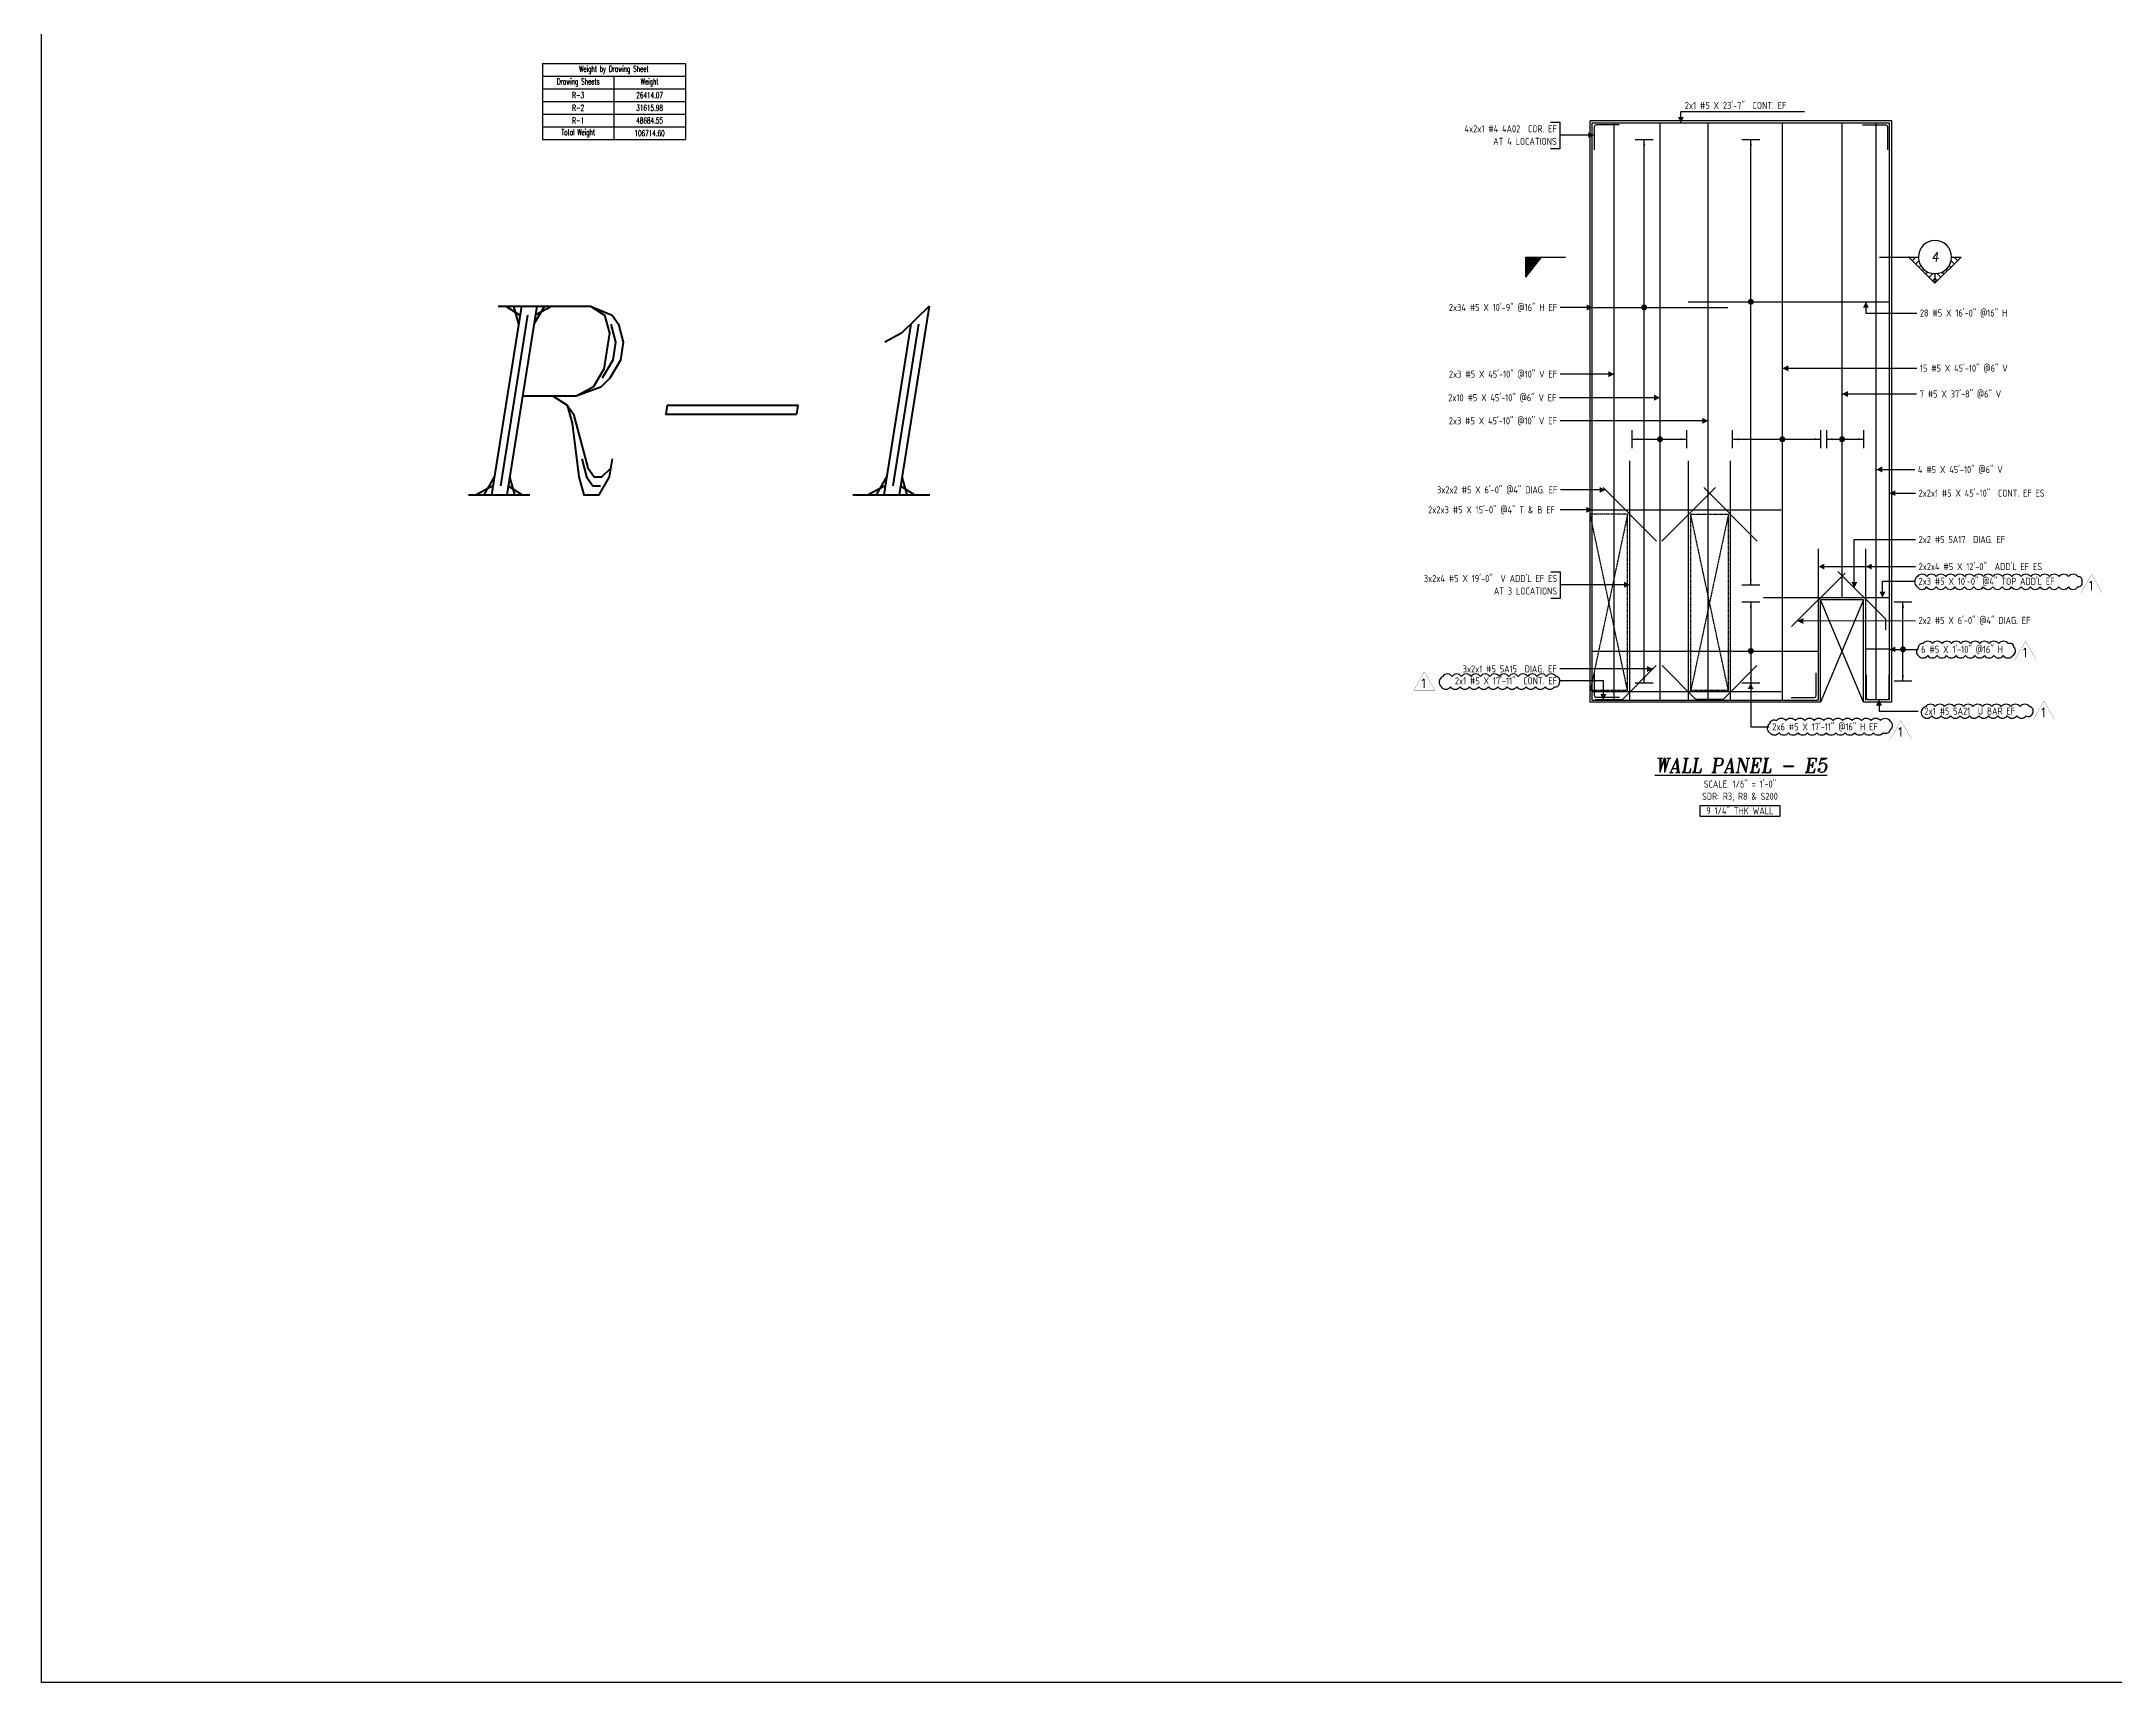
# Model space of a CAD drawing. Header units: inches. Extents: x -10781 to 50822, y -3854 to 38989.
# Drawn here: x -1828 to 147, y -1266 to 297 of the extents above; entities that cross this region are included whole.
import ezdxf
from ezdxf.enums import TextEntityAlignment as Align

# ---------------------------------------------------------------- set-up
doc = ezdxf.new("R2010")
doc.units = ezdxf.units.IN
doc.header["$LTSCALE"] = 0.025
doc.header["$MEASUREMENT"] = 0
doc.linetypes.add('HIDDEN', pattern=[6, 3, -3])
doc.layers.get('0').update_dxf_attribs({"linetype": 'CONTINUOUS'})
for name, color, linetype in [('0-25', 7, 'CONTINUOUS'), ('0-25TEXT', 7, 'CONTINUOUS'), ('0-35', 3, 'CONTINUOUS'), ('0-35TEXT', 3, 'CONTINUOUS'), ('0-50', 10, 'CONTINUOUS'), ('3', 3, 'CONTINUOUS'), ('BAR-LBL', 2, 'CONTINUOUS'), ('BARLIST', 7, 'CONTINUOUS'), ('hidden', 7, 'HIDDEN'), ('RANGELAY', 7, 'CONTINUOUS'), ('REBARS', 4, 'CONTINUOUS'), ('REV_1', 150, 'CONTINUOUS')]:
    doc.layers.add(name, color=color, linetype=linetype)
doc.styles.add('AR', font='ARCHQUIK.shx', dxfattribs={"width": 0.8})
doc.styles.add('ROMANS', font='romans.shx', dxfattribs={"width": 0.57})
doc.styles.add('ROMANT', font='romant')

# ---------------------------------------------------------------- blocks, each defined once
blk = doc.blocks.new('leadrblk')
blk.add_lwpolyline([(0, 0, 0, 1, 0), (1, 0, 1, 1, 0)], format="xyseb")
blk = doc.blocks.new('*U1057', base_point=(-348.6, 218.1))
at = {"layer": 'REBARS', "color": 0}
blk.add_lwpolyline([(-324.6, 217.8), (-346.6, 217.8, 0.414214), (-348.3, 216.1), (-348.3, 194.1)], format="xyb", dxfattribs=at)
blk = doc.blocks.new('*U1058', base_point=(-136.7, -328.3))
at = {"layer": 'REBARS', "color": 0}
blk.add_lwpolyline([(-160.7, -328), (-138.7, -328, 0.414213), (-137, -326.3), (-137, -304.3)], format="xyb", dxfattribs=at)
blk = doc.blocks.new('*U1059', base_point=(-348.2, -328.3))
at = {"layer": 'REBARS', "color": 0}
blk.add_lwpolyline([(-324.2, -328), (-346.2, -328, -0.414213), (-348, -326.3), (-348, -304.3)], format="xyb", dxfattribs=at)
blk = doc.blocks.new('*U884', base_point=(-350.2, 220.1))
at = {"layer": 'REBARS', "color": 0}
blk.add_lwpolyline([(-350.2, 219.7), (-67.2, 219.7)], dxfattribs=at)
blk = doc.blocks.new('*U873', base_point=(-168.8, -330.3))
at = {"layer": 'REBARS', "color": 0}
blk.add_lwpolyline([(-169.1, -330.3), (-169.1, 219.7)], dxfattribs=at)
blk = doc.blocks.new('rendmark')
at = {"color": 4}
blk.add_line((0, -3), (0, 3), dxfattribs=at)
blk = doc.blocks.new('rarrow')
at = {"color": 7}
blk.add_solid([(2, -0.33), (2, 0.33), (0, 0)], dxfattribs=at)
blk = doc.blocks.new('*U872', base_point=(-216.5, -81.7))
at = {"layer": 'RANGELAY'}
blk.add_line((-216.5, -81.7), (-132.7, -81.7), dxfattribs=at)
at = {"layer": 'RANGELAY', "xscale": 2.834645669291339, "yscale": 2.834645669291339}
for name in ['rendmark', 'rarrow']:
    blk.add_blockref(name, (-216.5, -81.7), dxfattribs=at)
at = {"layer": 'RANGELAY', "xscale": 2.834645669291339, "yscale": 2.834645669291339, "rotation": 179.999996929531}
for name in ['rendmark', 'rarrow']:
    blk.add_blockref(name, (-132.7, -81.7), dxfattribs=at)
blk = doc.blocks.new('VPM6B45E')
at = {"const_width": 1}
blk.add_lwpolyline([(-0.5, 0, 1), (0.5, 0, 1)], format="xyb", close=True, dxfattribs=at)
blk = doc.blocks.new('*U1020', base_point=(-350.2, -283.8))
at = {"layer": 'REBARS', "color": 0}
blk.add_lwpolyline([(-350.2, -283.5), (-135.2, -283.5)], dxfattribs=at)
blk = doc.blocks.new('*U385', base_point=(-199.1, -236.8))
at = {"layer": 'RANGELAY'}
blk.add_line((-199.1, -236.8), (-199.1, -314.3), dxfattribs=at)
at = {"layer": 'RANGELAY', "xscale": 2.834645669291339, "yscale": 2.834645669291339}
for name, p, rotation in [('rendmark', (-199.1, -236.8), 270.0000000656784), ('rarrow', (-199.1, -236.8), 270.0000000656784), ('rendmark', (-199.1, -314.3), 89.99999699520941), ('rarrow', (-199.1, -314.3), 89.99999699520941)]:
    blk.add_blockref(name, p, dxfattribs=dict(at, rotation=rotation))
blk = doc.blocks.new('VPM6B462')
at = {"const_width": 1}
blk.add_lwpolyline([(-0.5, 0, 1), (0.5, 0, 1)], format="xyb", close=True, dxfattribs=at)
blk = doc.blocks.new('*U1022', base_point=(-67, -281.6))
at = {"layer": 'REBARS', "color": 0}
blk.add_lwpolyline([(-67, -281.9), (-89, -281.9)], dxfattribs=at)
blk = doc.blocks.new('*U386', base_point=(-54.2, -312.3))
at = {"layer": 'RANGELAY'}
blk.add_line((-54.2, -312.3), (-54.2, -236.8), dxfattribs=at)
at = {"layer": 'RANGELAY', "xscale": 2.834645669291339, "yscale": 2.834645669291339}
for name, p, rotation in [('rendmark', (-54.2, -236.8), 269.9999969966451), ('rarrow', (-54.2, -236.8), 269.9999969966451), ('rendmark', (-54.2, -312.3), 90.00000006711407), ('rarrow', (-54.2, -312.3), 90.00000006711407)]:
    blk.add_blockref(name, p, dxfattribs=dict(at, rotation=rotation))
blk = doc.blocks.new('VPM6B4661')
at = {"const_width": 1}
blk.add_lwpolyline([(-0.5, 0, 1), (0.5, 0, 1)], format="xyb", close=True, dxfattribs=at)
blk = doc.blocks.new('*U869', base_point=(-67, -233.1))
at = {"layer": 'REBARS', "color": 0}
blk.add_lwpolyline([(-67, -232.8), (-187, -232.8)], dxfattribs=at)
blk = doc.blocks.new('*U862', base_point=(-90, -330.3))
at = {"layer": 'REBARS', "color": 0}
blk.add_lwpolyline([(-89.7, -330.3), (-89.7, -186.3)], dxfattribs=at)
blk = doc.blocks.new('*U863', base_point=(-134.4, -330.3))
at = {"layer": 'REBARS', "color": 0}
blk.add_lwpolyline([(-134.7, -330.3), (-134.7, -186.3)], dxfattribs=at)
blk = doc.blocks.new('*U864', base_point=(-159.9, -260.4))
at = {"layer": 'REBARS', "color": 0}
blk.add_lwpolyline([(-160.2, -260.2), (-109.2, -209.3)], dxfattribs=at)
blk = doc.blocks.new('*U430', base_point=(-259, 48.9))
at = {"layer": 'REBARS', "color": 0}
blk.add_lwpolyline([(-259, 49.2), (-67, 49.2)], dxfattribs=at)
blk = doc.blocks.new('*U387', base_point=(-199.1, -220.8))
at = {"layer": 'RANGELAY'}
blk.add_line((-199.1, -220.8), (-199.1, 203.7), dxfattribs=at)
at = {"layer": 'RANGELAY', "xscale": 2.834645669291339, "yscale": 2.834645669291339}
for name, p, rotation in [('rendmark', (-199.1, 203.7), 269.9999969630881), ('rarrow', (-199.1, 203.7), 269.9999969630881), ('rarrow', (-199.1, -220.8), 90.00000003355706), ('rendmark', (-199.1, -220.8), 90.00000003355706)]:
    blk.add_blockref(name, p, dxfattribs=dict(at, rotation=rotation))
blk = doc.blocks.new('VPM6B4720')
at = {"const_width": 1}
blk.add_lwpolyline([(-0.5, 0, 1), (0.5, 0, 1)], format="xyb", close=True, dxfattribs=at)
blk = doc.blocks.new('*U1060', base_point=(-68.6, 218.1))
at = {"layer": 'REBARS', "color": 0}
blk.add_lwpolyline([(-92.6, 217.8), (-70.6, 217.8, -0.414214), (-68.8, 216.1), (-68.8, 194.1)], format="xyb", dxfattribs=at)
blk = doc.blocks.new('*U868', base_point=(-350.2, -329.9))
at = {"layer": 'REBARS', "color": 0}
blk.add_lwpolyline([(-350.2, -330.3), (-135.2, -330.3)], dxfattribs=at)
blk = doc.blocks.new('*U411', base_point=(-349.9, -330.3))
at = {"layer": 'REBARS', "color": 0}
blk.add_lwpolyline([(-350.2, -330.3), (-350.2, 219.7)], dxfattribs=at)
blk = doc.blocks.new('*U412', base_point=(-67.3, -330.3))
at = {"layer": 'REBARS', "color": 0}
blk.add_lwpolyline([(-67, -330.3), (-67, 219.7)], dxfattribs=at)
blk = doc.blocks.new('*U865', base_point=(-79.3, -330.3))
at = {"layer": 'REBARS', "color": 0}
blk.add_lwpolyline([(-79.6, -330.3), (-79.6, 219.7)], dxfattribs=at)
blk = doc.blocks.new('*U866', base_point=(-111.9, -232.8))
at = {"layer": 'REBARS', "color": 0}
blk.add_lwpolyline([(-112.2, -232.8), (-112.2, 219.2)], dxfattribs=at)
blk = doc.blocks.new('*U870', base_point=(-126.7, -81.7))
at = {"layer": 'RANGELAY'}
blk.add_line((-126.7, -81.7), (-91.7, -81.7), dxfattribs=at)
at = {"layer": 'RANGELAY', "xscale": 2.834645669291339, "yscale": 2.834645669291339}
for name in ['rendmark', 'rarrow']:
    blk.add_blockref(name, (-126.7, -81.7), dxfattribs=at)
at = {"layer": 'RANGELAY', "xscale": 2.834645669291339, "yscale": 2.834645669291339, "rotation": 179.999996929531}
for name in ['rendmark', 'rarrow']:
    blk.add_blockref(name, (-91.7, -81.7), dxfattribs=at)
blk = doc.blocks.new('VPM6B4820')
at = {"const_width": 1}
blk.add_lwpolyline([(-0.5, 0, 1), (0.5, 0, 1)], format="xyb", close=True, dxfattribs=at)
blk = doc.blocks.new('*U516', base_point=(-239.3, -330.3))
at = {"layer": 'REBARS', "color": 0}
blk.add_lwpolyline([(-239.7, -330.3), (-239.7, 219.7)], dxfattribs=at)
blk = doc.blocks.new('*U515', base_point=(-328.9, -330.3))
at = {"layer": 'REBARS', "color": 0}
blk.add_lwpolyline([(-329.3, -330.3), (-329.3, 219.7)], dxfattribs=at)
blk = doc.blocks.new('*U410', base_point=(-285.4, -330.3))
at = {"layer": 'REBARS', "color": 0}
blk.add_lwpolyline([(-285.7, -330.3), (-285.7, 219.7)], dxfattribs=at)
blk = doc.blocks.new('*U388', base_point=(-312.3, -81.7))
at = {"layer": 'RANGELAY'}
blk.add_line((-312.3, -81.7), (-260.4, -81.7), dxfattribs=at)
at = {"layer": 'RANGELAY', "xscale": 2.834645669291339, "yscale": 2.834645669291339}
for name in ['rendmark', 'rarrow']:
    blk.add_blockref(name, (-312.3, -81.7), dxfattribs=at)
at = {"layer": 'RANGELAY', "xscale": 2.834645669291339, "yscale": 2.834645669291339, "rotation": 179.999996929531}
for name in ['rendmark', 'rarrow']:
    blk.add_blockref(name, (-260.4, -81.7), dxfattribs=at)
blk = doc.blocks.new('VPM6C659')
at = {"const_width": 1}
blk.add_lwpolyline([(-0.5, 0, 1), (0.5, 0, 1)], format="xyb", close=True, dxfattribs=at)
blk = doc.blocks.new('*U428', base_point=(-350.2, -149.3))
at = {"layer": 'REBARS', "color": 0}
blk.add_lwpolyline([(-350.2, -149), (-170.2, -149)], dxfattribs=at)
blk = doc.blocks.new('*U429', base_point=(-350.2, -321.9))
at = {"layer": 'REBARS', "color": 0}
blk.add_lwpolyline([(-350.2, -322.2), (-170.2, -322.2)], dxfattribs=at)
blk = doc.blocks.new('*U867', base_point=(-70.1, -253.5))
at = {"layer": 'REBARS', "color": 0}
blk.add_lwpolyline([(-70.4, -263.5), (-70.4, -254.5, 0.198912), (-71, -253), (-116.3, -207.8)], format="xyb", dxfattribs=at)
blk = doc.blocks.new('*U421', base_point=(-314.6, -330.2))
at = {"layer": 'REBARS', "color": 0}
blk.add_lwpolyline([(-314.3, -330.2), (-314.3, -102.2)], dxfattribs=at)
blk = doc.blocks.new('*U422', base_point=(-218.8, -330.2))
at = {"layer": 'REBARS', "color": 0}
blk.add_lwpolyline([(-218.5, -330.2), (-218.5, -102.2)], dxfattribs=at)
blk = doc.blocks.new('*U423', base_point=(-258.1, -330.2))
at = {"layer": 'REBARS', "color": 0}
blk.add_lwpolyline([(-258.5, -330.2), (-258.5, -102.2)], dxfattribs=at)
blk = doc.blocks.new('*U413', base_point=(-350.2, 43.5))
at = {"layer": 'REBARS', "color": 0}
blk.add_lwpolyline([(-350.2, 43.9), (-221.2, 43.9)], dxfattribs=at)
blk = doc.blocks.new('*U406', base_point=(-300.8, -314.3))
at = {"layer": 'RANGELAY'}
blk.add_line((-300.8, -314.3), (-300.8, 203.7), dxfattribs=at)
at = {"layer": 'RANGELAY', "xscale": 2.834645669291339, "yscale": 2.834645669291339}
for name, p, rotation in [('rendmark', (-300.8, 203.7), 269.9999969630881), ('rarrow', (-300.8, 203.7), 269.9999969630881), ('rendmark', (-300.8, -314.3), 90.00000003355707), ('rarrow', (-300.8, -314.3), 90.00000003355707)]:
    blk.add_blockref(name, p, dxfattribs=dict(at, rotation=rotation))
blk = doc.blocks.new('VPM967C11')
at = {"const_width": 1}
blk.add_lwpolyline([(-0.5, 0, 1), (0.5, 0, 1)], format="xyb", close=True, dxfattribs=at)
blk = doc.blocks.new('SECTARO')
for p, q in [((33.3, 0), (0, 0)), ((33.3, 17), (33.3, 0))]:
    blk.add_line(p, q)
at = {"linetype": 'Continuous'}
blk.add_line((33.3, 17), (20.1, 0), dxfattribs=at)
for points in [[(33.3, 0), (33.3, 17), (33.3, 0), (20.1, 0)], [(33.3, 17), (20.1, 0), (33.3, 0), (33.3, 17)]]:
    blk.add_solid(points, dxfattribs=at)
blk = doc.blocks.new('*X3')
at = {"color": 0, "linetype": 'Continuous'}
for p, q in [((-1.108, 0.278), (-1.075, 0.312)), ((-1.081, 0.217), (-1.031, 0.267)), ((-1.013, 0.197), (-0.986, 0.223)), ((-0.96, 0.161), (-0.942, 0.179)), ((-0.92, 0.112), (-0.898, 0.135)), ((-0.895, 0.05), (-0.854, 0.091)), ((-0.856, 0), (-0.81, 0.046)), ((-0.768, 0), (-0.765, 0.002))]:
    blk.add_line(p, q, dxfattribs=at)
blk = doc.blocks.new('*X2')
at = {"color": 0, "linetype": 'Continuous'}
for p, q in [((-1.108, 0.278), (-1.075, 0.312)), ((-0.96, 0.161), (-0.942, 0.179)), ((-0.856, 0), (-0.81, 0.046))]:
    blk.add_line(p, q, dxfattribs=at)
blk = doc.blocks.new('SECTNU')
at = {"linetype": 'Continuous'}
blk.add_line((-24.7, 0), (-32.8, 0), dxfattribs=at)
blk.add_line((0, 0), (-24.7, 0))
at = {"layer": '3'}
for p, q in [((-68.9, 0), (-46.8, 22.1)), ((-60.8, 0), (-68.9, 0))]:
    blk.add_line(p, q, dxfattribs=at)
at = {"layer": '3', "linetype": 'Continuous'}
blk.add_line((-46.8, 14), (-46.8, 22.1), dxfattribs=at)
at = {"layer": '3'}
for points in [[(-46.8, 22.1), (-24.7, 0), (-32.8, 0, 1)], [(-32.8, 0, 0.414214), (-46.8, 14)]]:
    blk.add_lwpolyline(points, format="xyb", dxfattribs=at)
for start, end in [(90, 180), (180, 0)]:
    blk.add_arc((-46.8, 0), 14, start, end, dxfattribs=at)
at = {"linetype": 'Continuous', "xscale": -64, "yscale": 64, "zscale": 64, "rotation": 359.9999999999999}
blk.add_blockref('*X3', (-117.7, 0), dxfattribs=at)
at = {"linetype": 'Continuous', "xscale": 64, "yscale": 64, "zscale": 64}
for name in ['*X3', '*X2']:
    blk.add_blockref(name, (24.1, 0), dxfattribs=at)
at = {"linetype": 'Continuous', "style": 'ROMANT', "oblique": 9, "width": 0.9}
blk.add_attdef('NO', text='', height=8, dxfattribs=at).set_placement((-46.8, 0), align=Align.MIDDLE)
blk = doc.blocks.new('*U975', base_point=(-89.7, -330.3))
at = {"layer": 'REBARS', "color": 0}
blk.add_lwpolyline([(-89.4, -306.3), (-89.4, -327.8, 0.414214), (-87.2, -329.9), (-69.5, -329.9, 0.414213), (-67.3, -327.8), (-67.3, -306.3)], format="xyb", dxfattribs=at)
blk = doc.blocks.new('*U511', base_point=(-193.3, -178.9))
at = {"layer": 'REBARS', "color": 0}
blk.add_lwpolyline([(-193, -178.7), (-244, -127.8)], dxfattribs=at)
blk = doc.blocks.new('*U512', base_point=(-283.7, -178.9))
at = {"layer": 'REBARS', "color": 0}
blk.add_lwpolyline([(-283.9, -178.7), (-233, -127.8)], dxfattribs=at)
blk = doc.blocks.new('*U513', base_point=(-289.1, -178.9))
at = {"layer": 'REBARS', "color": 0}
blk.add_lwpolyline([(-288.9, -178.7), (-339.8, -127.8)], dxfattribs=at)
blk = doc.blocks.new('*U518', base_point=(-225.8, -330.3))
at = {"layer": 'REBARS', "color": 0}
blk.add_lwpolyline([(-251.8, -329.9), (-226.8, -329.9, 0.198908), (-225.3, -329.3), (-193.5, -297.5)], format="xyb", dxfattribs=at)
blk = doc.blocks.new('*U519', base_point=(-251.2, -330.3))
at = {"layer": 'REBARS', "color": 0}
blk.add_lwpolyline([(-225.2, -329.9), (-250.2, -329.9, -0.198908), (-251.7, -329.3), (-283.5, -297.5)], format="xyb", dxfattribs=at)
blk = doc.blocks.new('*U520', base_point=(-321.6, -330.3))
at = {"layer": 'REBARS', "color": 0}
blk.add_lwpolyline([(-347.6, -329.9), (-322.6, -329.9, 0.198908), (-321.1, -329.3), (-289.3, -297.5)], format="xyb", dxfattribs=at)
blk = doc.blocks.new('Rev_Tri (48)')
at = {"const_width": 0.128}
blk.add_lwpolyline([(6.7, 11.6), (13.4, 0), (0, 0)], close=True, dxfattribs=at)
at = {"color": 1, "style": 'ROMANT'}
blk.add_attdef('R', (3.9, 1.5, 0), '', height=5.75, dxfattribs=at)
blk = doc.blocks.new('*T1081')
at = {"layer": 'BARLIST', "color": 0, "linetype": 'ByBlock', "lineweight": -2, "transparency": 16777216}
for p, q in [((0, 0), (136.1, 0)), ((0, 0), (0, -72.6)), ((136.1, 0), (136.1, -72.6)), ((0, -12.1), (136.1, -12.1)), ((68, -12.1), (68, -72.6)), ((0, -24.2), (136.1, -24.2)), ((0, -36.3), (136.1, -36.3)), ((0, -48.4), (136.1, -48.4)), ((0, -60.5), (136.1, -60.5)), ((0, -72.6), (136.1, -72.6))]:
    blk.add_line(p, q, dxfattribs=at)
at = {"layer": 'BARLIST', "color": 0, "transparency": 16777216, "attachment_point": 5, "style": 'ROMANS'}
for s, insert, char_height, width in [('Drawing Sheets', (34, -18.1), 5.669, 63.496), ('Weight by Drawing Sheet', (68, -6), 5.669, 131.528), ('Weight ', (102, -18.1), 5.67, 63.496), ('R-3', (34, -30.2), 5.67, 63.496), ('R-2', (34, -42.3), 5.67, 63.496), ('26414.07', (102, -30.2), 5.67, 63.496), ('31615.98', (102, -42.3), 5.67, 63.496), ('R-1', (34, -54.4), 5.67, 63.496), ('48684.55', (102, -54.4), 5.67, 63.496), ('Total Weight', (34, -66.5), 5.669, 63.496), ('106714.60', (102, -66.5), 5.67, 63.496)]:
    blk.add_mtext(s, dxfattribs=dict(at, insert=insert, char_height=char_height, width=width))

msp = doc.modelspace()

# ---------------------------------------------------------------- linework, layer by layer
at = {"layer": '0-25TEXT'}
msp.add_line((-314.2712, -220.37123), (-380.74154, -220.37123), dxfattribs=at)
for points in [[(-390.10349, 220.45694), (-381.10443, 220.45694), (-381.10443, 194.95962), (-390.10349, 194.95962)], [(-265.72859, 219.74424), (-265.72859, 230.72897), (-148.0354, 230.72897)], [(-348.31865, 208.08324), (-381.10443, 208.08324)], [(-349.85103, 43.86096), (-380.74154, 43.86096)], [(-89.54776, 49.17764), (-89.54776, 38.533), (-41.05195, 38.533)], [(-329.26072, -19.71806), (-380.74154, -19.71806)], [(-169.12874, -14.08771), (-41.04004, -14.08771)], [(-112.20569, -38.5989), (-41.25274, -38.5989)], [(-285.69, -42.14711), (-381.34996, -42.14711)], [(-239.65371, -64.224), (-380.95457, -64.224)], [(-79.5807, -110.63702), (-42.97151, -110.63702)], [(-337.62215, -129.94926), (-380.64725, -129.94926)], [(-66.95581, -133.11732), (-42.34285, -133.11732)], [(-350.20569, -148.99087), (-380.74154, -148.99087)], [(-100.68959, -220.20498), (-100.68959, -177.26371), (-42.31773, -177.26371)], [(-389.7406, -207.99753), (-380.74154, -207.99753), (-380.74154, -233.49485), (-389.7406, -233.49485)], [(-131.58073, -203.07618), (-42.34285, -203.07618)], [(-73.68617, -232.75575), (-73.68617, -217.12901), (-42.34285, -217.12901)], [(-151.74532, -254.9203), (-42.34285, -254.35342)], [(-66.95577, -281.92974), (-39.81511, -281.92974)], [(-292.38777, -300.61386), (-381.15598, -300.61386)], [(-339.63037, -330.25575), (-339.63037, -312.02465), (-380.85151, -312.02465)], [(-199.27312, -314.25574), (-199.27312, -355.79067), (-181.6332, -355.79067)], [(-76.99989, -329.94324), (-76.99989, -340.84576), (-39.81511, -340.84576)]]:
    msp.add_lwpolyline(points, dxfattribs=at)
at = {"layer": '0-35'}
for p, q in [((-352.20575, -332.25574), (-352.20575, 221.74426)), ((-64.95575, 221.74426), (-352.20575, 221.74426)), ((-64.95575, -332.25574), (-64.95575, 221.74426)), ((-132.70575, -332.25574), (-132.70575, -234.75574)), ((-91.70575, -234.75574), (-132.70575, -234.75574)), ((-91.70575, -332.25574), (-91.70575, -234.75574)), ((-132.70575, -332.25574), (-352.20575, -332.25574)), ((-64.95575, -332.25574), (-91.70575, -332.25574))]:
    msp.add_line(p, q, dxfattribs=at)
at = {"layer": '0-50'}
for points in [[(-91.70575, -234.75574), (-132.70575, -332.25574)], [(-91.70575, -332.25574), (-132.70575, -234.75574)]]:
    msp.add_lwpolyline(points, dxfattribs=at)
msp.add_lwpolyline([(-247.44804, -430.80635), (-171.5612, -430.80635), (-171.5612, -441.16272), (-247.44804, -441.16272)], close=True, dxfattribs=at)
at = {"layer": 'BAR-LBL'}
msp.add_lwpolyline([(-1827.83028, 1218.9583), (2524.72777, 1218.9583), (2524.72777, -1266.46422), (-1827.83028, -1266.46422)], close=True, dxfattribs=at)
at = {"layer": 'hidden'}
for p, q in [((-316.58075, -153.25574), (-352.20575, -153.25574)), ((-316.58075, -321.25574), (-316.58075, -153.25574)), ((-256.41722, -321.25574), (-256.41722, -153.25574)), ((-256.41722, -153.25574), (-220.49634, -153.25574)), ((-220.49634, -321.25574), (-220.49634, -153.25574)), ((-316.58075, -321.25574), (-352.20575, -321.25574)), ((-220.49634, -321.25574), (-256.41722, -321.25574))]:
    msp.add_line(p, q, dxfattribs=at)
for points in [[(-316.58075, -153.25574), (-352.20575, -321.25574)], [(-316.58075, -321.25574), (-352.20575, -153.25574)], [(-220.49634, -153.25574), (-256.41722, -321.25574)], [(-220.49634, -321.25574), (-256.41722, -153.25574)]]:
    msp.add_lwpolyline(points, dxfattribs=at)
at = {"layer": 'REV_1'}
for points in [[(-40.62661, -222.4603, 0.52056705), (-31.62661, -222.4603, 0.52056705), (-22.62661, -222.4603, 0.52056705), (-13.62661, -222.4603, 0.52056705), (-4.62661, -222.4603, 0.52056705), (4.37339, -222.4603, 0.52056705), (13.37339, -222.4603, 0.52056705), (22.37339, -222.4603, 0.52056705), (31.37339, -222.4603, 0.52056705), (40.37339, -222.4603, 0.52056705), (49.37339, -222.4603, 0.52056705), (58.37339, -222.4603, 0.52056705), (67.37339, -222.4603, 0.52056705), (76.37339, -222.4603, 0.52056705), (85.37339, -222.4603, 0.52056705), (94.37339, -222.4603, 0.52056705), (103.37339, -222.4603, 0.52056705), (112.37339, -222.4603, 0.52056705), (116.52678, -217.61369, 0.52056705), (112.49743, -212.64304, 0.52056705), (103.49743, -212.64304, 0.52056705), (94.49743, -212.64304, 0.52056705), (85.49743, -212.64304, 0.52056705), (76.49743, -212.64304, 0.52056705), (67.49743, -212.64304, 0.52056705), (58.49743, -212.64304, 0.52056705), (49.49743, -212.64304, 0.52056705), (40.49743, -212.64304, 0.52056705), (31.49743, -212.64304, 0.52056705), (22.49743, -212.64304, 0.52056705), (13.49743, -212.64304, 0.52056705), (4.49743, -212.64304, 0.52056705), (-4.50257, -212.64304, 0.52056705), (-13.50257, -212.64304, 0.52056705), (-22.50257, -212.64304, 0.52056705), (-31.50257, -212.64304, 0.52056705), (-40.50257, -212.64304, 0.52056705)], [(-39.61661, -287.83753, 0.52056705), (-30.61661, -287.83753, 0.52056705), (-21.61661, -287.83753, 0.52056705), (-12.61661, -287.83753, 0.52056705), (-3.61661, -287.83753, 0.52056705), (5.38339, -287.83753, 0.52056705), (14.38339, -287.83753, 0.52056705), (23.38339, -287.83753, 0.52056705), (32.38339, -287.83753, 0.52056705), (41.38339, -287.83753, 0.52056705), (50.38339, -287.83753, 0.52056705), (51.5373, -279.99145, 0.52056705), (46.01916, -276.50959, 0.52056705), (37.01916, -276.50959, 0.52056705), (28.01916, -276.50959, 0.52056705), (19.01916, -276.50959, 0.52056705), (10.01916, -276.50959, 0.52056705), (1.01916, -276.50959, 0.52056705), (-7.98084, -276.50959, 0.52056705), (-16.98084, -276.50959, 0.52056705), (-25.98084, -276.50959, 0.52056705), (-34.98084, -276.50959, 0.52056705), (-39.61661, -280.87382, 0.52056705)], [(-494.20168, -317.67409, 0.52056705), (-485.20168, -317.67409, 0.52056705), (-476.20168, -317.67409, 0.52056705), (-467.20168, -317.67409, 0.52056705), (-458.20168, -317.67409, 0.52056705), (-449.20168, -317.67409, 0.52056705), (-440.20168, -317.67409, 0.52056705), (-431.20168, -317.67409, 0.52056705), (-422.20168, -317.67409, 0.52056705), (-413.20168, -317.67409, 0.52056705), (-404.20168, -317.67409, 0.52056705), (-395.20168, -317.67409, 0.52056705), (-386.20168, -317.67409, 0.52056705), (-381.46398, -313.41178, 0.52056705), (-384.76178, -307.70958, 0.52056705), (-393.76178, -307.70958, 0.52056705), (-402.76178, -307.70958, 0.52056705), (-411.76178, -307.70958, 0.52056705), (-420.76178, -307.70958, 0.52056705), (-429.76178, -307.70958, 0.52056705), (-438.76178, -307.70958, 0.52056705), (-447.76178, -307.70958, 0.52056705), (-456.76178, -307.70958, 0.52056705), (-465.76178, -307.70958, 0.52056705), (-474.76178, -307.70958, 0.52056705), (-483.76178, -307.70958, 0.52056705), (-492.76178, -307.70958, 0.52056705)], [(-35.79154, -345.20598, 0.52056705), (-26.79154, -345.20598, 0.52056705), (-17.79154, -345.20598, 0.52056705), (-8.79154, -345.20598, 0.52056705), (0.20846, -345.20598, 0.52056705), (9.20846, -345.20598, 0.52056705), (18.20846, -345.20598, 0.52056705), (27.20846, -345.20598, 0.52056705), (36.20846, -345.20598, 0.52056705), (45.20846, -345.20598, 0.52056705), (54.20846, -345.20598, 0.52056705), (63.20846, -345.20598, 0.52056705), (69.52942, -342.52694, 0.52056705), (66.50021, -336.55615, 0.52056705), (57.50021, -336.55615, 0.52056705), (48.50021, -336.55615, 0.52056705), (39.50021, -336.55615, 0.52056705), (30.50021, -336.55615, 0.52056705), (21.50021, -336.55615, 0.52056705), (12.50021, -336.55615, 0.52056705), (3.50021, -336.55615, 0.52056705), (-5.49979, -336.55615, 0.52056705), (-14.49979, -336.55615, 0.52056705), (-23.49979, -336.55615, 0.52056705), (-32.49979, -336.55615, 0.52056705)], [(-180.99577, -361.52756, -0.52056705), (-180.99577, -352.52756, -0.52056705), (-174.7023, -349.82103, -0.52056705), (-165.7023, -349.82103, -0.52056705), (-156.7023, -349.82103, -0.52056705), (-147.7023, -349.82103, -0.52056705), (-138.7023, -349.82103, -0.52056705), (-129.7023, -349.82103, -0.52056705), (-120.7023, -349.82103, -0.52056705), (-111.7023, -349.82103, -0.52056705), (-102.7023, -349.82103, -0.52056705), (-93.7023, -349.82103, -0.52056705), (-84.7023, -349.82103, -0.52056705), (-75.7023, -349.82103, -0.52056705), (-66.7931, -349.91184, -0.52056705), (-66.7931, -358.91184, -0.52056705), (-73.17738, -361.52756, -0.52056705), (-82.17738, -361.52756, -0.52056705), (-91.17738, -361.52756, -0.52056705), (-100.17738, -361.52756, -0.52056705), (-109.17738, -361.52756, -0.52056705), (-118.17738, -361.52756, -0.52056705), (-127.17738, -361.52756, -0.52056705), (-136.17738, -361.52756, -0.52056705), (-145.17738, -361.52756, -0.52056705), (-154.17738, -361.52756, -0.52056705), (-163.17738, -361.52756, -0.52056705), (-172.17738, -361.52756, -0.52056705)]]:
    msp.add_lwpolyline(points, format="xyb", close=True, dxfattribs=at)

# ---------------------------------------------------------------- block references
msp.add_blockref('*T1081', (-1350.41444, 276.37996))
ref = msp.add_blockref('SECTNU', (-76.53207, 91.86741), dxfattribs=dict(xscale=1.129181470141702, yscale=1.129181470141702, zscale=1.129181470141702, rotation=180.0000014568757))
ref.add_attrib('NO', '4', dxfattribs={"linetype": 'Continuous', "height": 9.03345, "rotation": 0.00000146, "style": 'ROMANT', "oblique": 9, "width": 0.9}).set_placement((-23.67204, 91.8674), align=Align.MIDDLE)
at = {"xscale": 1.129181470141702, "yscale": 1.129181470141702, "zscale": 1.129181470141702, "rotation": 180.0000014568757}
msp.add_blockref('SECTARO', (-375.78723, 91.86741), dxfattribs=at)
at = {"layer": '0-25', "xscale": 1.5, "yscale": 1.5, "zscale": 1.5}
for p in [(115.4419, -227.90439, -0.15), (52.58881, -291.75651, -0.15), (-520.29052, -320.75771, -0.15), (70.11048, -348.6683, -0.15), (-66.15933, -367.39105, -0.15)]:
    msp.add_blockref('Rev_Tri (48)', p, dxfattribs=at).add_auto_attribs({'R': '1'})
at = {"layer": '0-25TEXT'}
for name, p, xscale, yscale, rotation in [('leadrblk', (-265.72859, 219.74424), 5.623937007874017, 2.250708661417324, 90.00000153523449), ('leadrblk', (-348.31865, 208.08324), 5.623937007874017, 2.250708661417324, 180.000003070469), ('leadrblk', (-349.85103, 43.86096), 5.623937007874017, 2.250708661417324, 180.000003070469), ('VPM967C11', (-300.78199, 43.86096), 2.834645669291339, 2.834645669291339, 90.00000003355706), ('VPM6B4720', (-199.143, 49.17761), 2.834645669291339, 2.834645669291339, 90.00000003355706), ('leadrblk', (-89.54776, 49.17764), 5.623937007874017, 2.250708661417324, 270.0000046057035), ('leadrblk', (-329.26072, -19.71806), 5.623937007874017, 2.250708661417324, 180.000003070469), ('leadrblk', (-285.69, -42.14711), 5.623937007874017, 2.250708661417324, 180.000003070469), ('leadrblk', (-239.65371, -64.224), 5.623937007874017, 2.250708661417324, 180.000003070469), ('leadrblk', (-337.62215, -129.94926), 5.623937007874017, 2.250708661417324, 180.000003070469), ('leadrblk', (-350.20569, -148.99087), 5.623937007874017, 2.250708661417324, 180.000003070469), ('leadrblk', (-100.55801, -223.46155), 5.623937007874017, 2.250708661417324, 90.00000153523449), ('leadrblk', (-314.2712, -220.37123), 5.623937007874017, 2.250708661417324, 180.000003070469), ('leadrblk', (-73.68617, -232.75575), 5.623937007874017, 2.250708661417324, 90.00000153523449), ('VPM6B462', (-199.143, -283.51306), 2.834645669291339, 2.834645669291339, 270.0000000656784), ('VPM6B4661', (-54.20836, -281.92974), 2.834645669291339, 2.834645669291339, 90.00000006711412), ('leadrblk', (-292.38777, -300.61386), 5.623937007874017, 2.250708661417324, 180.000003070469), ('leadrblk', (-199.27312, -314.25574), 5.623937007874017, 2.250708661417324, 270.0000046057035), ('leadrblk', (-339.63037, -330.25575), -5.623937007874017, 2.250708661417324, 269.9999953942993), ('leadrblk', (-76.99989, -329.94324), 5.623937007874017, 2.250708661417324, 270.0000046057035)]:
    msp.add_blockref(name, p, dxfattribs=dict(at, xscale=xscale, yscale=yscale, rotation=rotation))
for name, p, xscale, yscale in [('leadrblk', (-169.12874, -14.08771), 5.623937007874017, 2.250708661417324), ('leadrblk', (-112.20569, -38.5989), 5.623937007874017, 2.250708661417324), ('VPM6C659', (-285.69005, -81.7424), 2.834645669291339, 2.834645669291339), ('VPM6B45E', (-169.1288, -81.74241), 2.834645669291339, 2.834645669291339), ('VPM6B4820', (-112.2057, -81.74241), 2.834645669291339, 2.834645669291339), ('leadrblk', (-79.5807, -110.63702), 5.623937007874017, 2.250708661417324), ('leadrblk', (-66.95581, -133.11732), 5.623937007874017, 2.250708661417324), ('leadrblk', (-134.70573, -203.07618), 5.623937007874017, 2.250708661417324), ('leadrblk', (-89.70577, -203.07618), 5.623937007874017, 2.250708661417324), ('leadrblk', (-154.88236, -254.93234), 5.623937007874017, 2.250708661417324), ('leadrblk', (-66.95577, -281.92974), 5.623937007874017, 2.250708661417324)]:
    msp.add_blockref(name, p, dxfattribs=dict(at, xscale=xscale, yscale=yscale))
at = {"layer": 'RANGELAY'}
for name, p in [('*U406', (-300.78199, -314.25573)), ('*U387', (-199.143, -220.75574)), ('*U388', (-312.31567, -81.7424)), ('*U872', (-216.49634, -81.74241)), ('*U870', (-126.70575, -81.74241)), ('*U385', (-199.143, -236.75574)), ('*U386', (-54.20836, -312.25574))]:
    msp.add_blockref(name, p, dxfattribs=at)
at = {"layer": 'REBARS', "color": 4}
for name, p in [('*U884', (-350.20575, 220.05676)), ('*U411', (-349.89325, -330.25574)), ('*U1057', (-348.56865, 218.06562)), ('*U515', (-328.94829, -330.25574)), ('*U410', (-285.37759, -330.25573)), ('*U516', (-239.3413, -330.25574)), ('*U873', (-168.81634, -330.25574)), ('*U866', (-111.89325, -232.75574)), ('*U1060', (-68.59286, 218.06562)), ('*U865', (-79.26827, -330.25574)), ('*U412', (-67.26825, -330.25574)), ('*U413', (-350.20575, 43.54846)), ('*U430', (-258.95589, 48.86514)), ('*U421', (-314.58366, -330.24099)), ('*U423', (-258.14923, -330.24099)), ('*U422', (-218.76432, -330.24099)), ('*U513', (-289.08079, -178.93255)), ('*U512', (-283.6521, -178.93255)), ('*U511', (-193.26146, -178.93255)), ('*U428', (-350.20575, -149.30337)), ('*U863', (-134.39328, -330.25574)), ('*U862', (-90.01823, -330.25574)), ('*U864', (-159.94063, -260.43255)), ('*U867', (-70.08075, -253.49685)), ('*U869', (-66.95579, -233.06825)), ('*U1020', (-350.20575, -283.82556)), ('*U1022', (-66.95575, -281.61724)), ('*U1059', (-348.20575, -328.25574)), ('*U520', (-321.58862, -330.25574)), ('*U519', (-251.21508, -330.25574)), ('*U518', (-225.76928, -330.25574)), ('*U1058', (-136.70575, -328.25574)), ('*U975', (-89.70575, -330.25574)), ('*U429', (-350.20575, -321.93726)), ('*U868', (-350.20575, -329.94324))]:
    msp.add_blockref(name, p, dxfattribs=at)

# ---------------------------------------------------------------- texts
at = {"linetype": 'Continuous', "style": 'ROMANT', "oblique": 9, "width": 0.95}
msp.add_text('R-1', height=180, dxfattribs=at).set_placement((-1190.24279, -134.82909), align=Align.CENTER)
at = {"color": 7, "linetype": 'Continuous', "style": 'ROMANT', "oblique": 9, "width": 0.95}
msp.add_text('%%UWALL PANEL - E5', height=13.5, dxfattribs=at).set_placement((-208.13274, -399.23445), align=Align.CENTER)
at = {"layer": '0-35TEXT', "style": 'AR', "width": 0.8}
for s, p in [('AT 4 LOCATIONS', (-384.10412, 198.70922)), ('AT 3 LOCATIONS', (-383.74123, -229.74525))]:
    msp.add_text(s, height=6.7498312, dxfattribs=at).set_placement(p, align=Align.RIGHT)
for s, p in [('SCALE. 1/6" = 1\'-0"', (-209.50462, -413.68134)), ('SDR: R3, R8 & S200', (-209.50462, -425.34954)), ('9 1/4" THK WALL', (-209.58154, -439.13756))]:
    msp.add_text(s, height=6.7498312, dxfattribs=at).set_placement(p, align=Align.CENTER)
at = {"layer": 'BAR-LBL', "style": 'AR', "width": 0.8}
for s, p in [('2x1 #5 X 23\'-7"  CONT. EF', (-262.00405, 232.9629)), ('28 #5 X 16\'-0" @16" H', (-38.05227, 35.15835)), ('15 #5 X 45\'-10" @6" V', (-38.04035, -17.46236)), ('7 #5 X 37\'-8" @6" V', (-38.25305, -41.97355)), ('4 #5 X 45\'-10" @6" V', (-39.97183, -114.01166)), ('2x2x1 #5 X 45\'-10"  CONT. EF ES', (-39.34317, -136.49196)), ('2x2 #5 5A17  DIAG. EF', (-39.31804, -180.63836)), ('2x2x4 #5 X 12\'-0"  ADD\'L EF ES', (-39.34317, -206.45083)), ('2x3 #5 X 10\'-0" @4" TOP ADD\'L EF', (-39.34317, -220.50366)), ('2x2 #5 X 6\'-0" @4" DIAG. EF', (-39.34317, -257.72806)), ('6 #5 X 1\'-10" @16" H', (-36.81542, -285.30439)), ('2x6 #5 X 17\'-11" @16" H EF', (-178.63352, -359.16531)), ('2x1 #5 5A21  U BAR EF', (-33.69042, -344.2204))]:
    msp.add_text(s, height=6.7492913, dxfattribs=at).set_placement(p)
for s, p in [('4x2x1 #4 4A02  COR. EF', (-384.10412, 210.70796)), ('2x34 #5 X 10\'-9" @16" H EF', (-383.74123, 40.48632)), ('2x3 #5 X 45\'-10" @10" V EF', (-383.74123, -23.09271)), ('2x10 #5 X 45\'-10" @6" V EF', (-384.34965, -45.52175)), ('2x3 #5 X 45\'-10" @10" V EF', (-383.95426, -67.59865)), ('3x2x2 #5 X 6\'-0" @4" DIAG. EF', (-383.64694, -133.32391)), ('2x2x3 #5 X 15\'-0" @4" T & B EF', (-385.82697, -152.36552)), ('3x2x4 #5 X 19\'-0"  V ADD\'L EF ES', (-383.74123, -217.74651)), ('2x1 #5 X 17\'-11"  CONT. EF', (-383.8512, -315.3993)), ('3x2x1 #5 5A15  DIAG. EF', (-384.15566, -303.98851))]:
    msp.add_text(s, height=6.7492913, dxfattribs=at).set_placement(p, align=Align.RIGHT)

doc.saveas('drawing.dxf')
